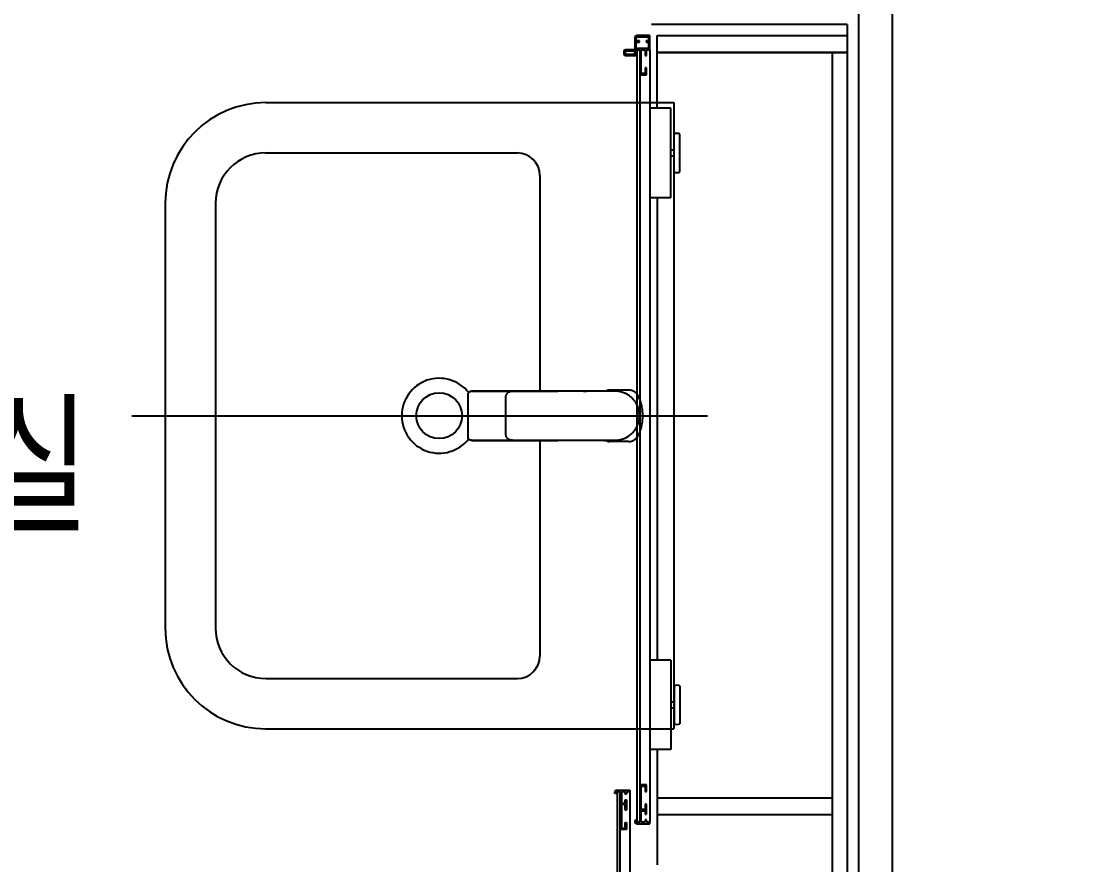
# Model space of a CAD drawing. Header units: millimetres. Extents: x 238075 to 303070, y -258150 to -205841.
# Drawn here: x 258604 to 259558, y -238303 to -237548 of the extents above; entities that cross this region are included whole.
import ezdxf
from ezdxf.enums import TextEntityAlignment as Align

# ---------------------------------------------------------------- set-up
doc = ezdxf.new("R2010")
doc.units = ezdxf.units.MM
doc.header["$LTSCALE"] = 200
doc.layers.add('L4', color=4, linetype='Continuous')
doc.layers.add('아파트', color=253, linetype='Continuous')
doc.styles.add('맑은고딕', font='malgun.ttf', dxfattribs={"width": 0.8})

msp = doc.modelspace()

# ---------------------------------------------------------------- linework, layer by layer
at = {"layer": 'L4'}
for p, q in [((259382.64, -236711.22, 54985.43), (259382.64, -239081.22, 54985.43)), ((259352.64, -237541.22), (259352.64, -238961.22)), ((259342.64, -237551.22), (259167.48, -237551.22)), ((259342.64, -237551.22), (259342.64, -238951.22)), ((259152.69, -237562.72, 0), (259152.69, -237573.92, 0)), ((259153.89, -237565.92, 0), (259153.89, -237563.42, 0)), ((259156.89, -237565.92, 0), (259153.89, -237565.92, 0)), ((259153.89, -237567.12, 0), (259156.89, -237567.12, 0)), ((259153.89, -237572.72, 0), (259153.89, -237567.12, 0)), ((259156.89, -237561.22, 0), (259154.19, -237561.22, 0)), ((259154.89, -237562.42, 0), (259156.89, -237562.42, 0)), ((259166.09, -237561.22, 0), (259156.89, -237561.22, 0)), ((259156.89, -237562.42, 0), (259164.89, -237562.42, 0)), ((259156.89, -237567.12, 0), (259156.89, -237565.92, 0)), ((259164.89, -237565.92, 0), (259162.89, -237565.92, 0)), ((259162.89, -237565.92, 0), (259162.89, -237567.12, 0)), ((259162.89, -237567.12, 0), (259164.89, -237567.12, 0)), ((259164.89, -237562.42, 0), (259164.89, -237565.92, 0)), ((259164.89, -237567.12, 0), (259164.89, -237572.72, 0)), ((259166.09, -237573.92, 0), (259166.09, -237561.22, 0)), ((259172.64, -237576.22), (259172.64, -237561.22)), ((259172.64, -237561.22), (259342.64, -237561.22)), ((259342.64, -237561.22), (259342.64, -237576.22)), ((259142.69, -237575.42, 0), (259142.69, -237577.42, 0)), ((259143.84, -237576.12), (259143.84, -237576.72)), ((259152.69, -237573.92, 0), (259144.19, -237573.92, 0)), ((259144.19, -237578.92, 0), (259153.89, -237578.92, 0)), ((259152.64, -237575.12), (259144.84, -237575.12)), ((259144.84, -237577.72), (259152.64, -237577.72)), ((259152.64, -237577.72), (259152.64, -237575.12)), ((259164.89, -237572.72, 0), (259153.89, -237572.72, 0)), ((259153.89, -237578.92, 0), (259153.89, -237573.92, 0)), ((259153.89, -237573.92, 0), (259157.29, -237573.92, 0)), ((259157.29, -237573.92, 0), (259154.49, -237573.92, 0)), ((259154.49, -237573.92, 0), (259154.49, -238264.69, 0)), ((259157.24, -237573.92, 0), (259157.24, -238264.69, 0)), ((259157.29, -237573.92, 0), (259157.29, -237596.22, 0)), ((259157.29, -238264.69, 0), (259157.29, -237573.92, 0)), ((259158.39, -237595.02, 0), (259158.39, -237573.92, 0)), ((259158.39, -237573.92, 0), (259161.89, -237573.92, 0)), ((259161.89, -237573.92, 0), (259161.89, -237578.92, 0)), ((259161.89, -237578.92, 0), (259163.09, -237578.92, 0)), ((259163.09, -237578.92, 0), (259163.09, -237573.92, 0)), ((259163.09, -237573.92, 0), (259166.09, -237573.92, 0)), ((259166.09, -237573.92, 0), (259166.09, -238264.69, 0)), ((259342.64, -237576.22), (259172.64, -237576.22)), ((259172.64, -237626.22), (259172.64, -237576.22)), ((259172.64, -237576.22), (259342.64, -237576.22)), ((259329.24, -237576.22), (259329.24, -238926.22)), ((259342.64, -237576.22), (259342.64, -238926.22)), ((259157.29, -237596.22, 0), (259163.09, -237596.22, 0)), ((259161.89, -237595.02, 0), (259158.39, -237595.02, 0)), ((259163.09, -237590.02, 0), (259161.89, -237590.02, 0)), ((259161.89, -237590.02, 0), (259161.89, -237595.02, 0)), ((259163.09, -237596.22, 0), (259163.09, -237590.02, 0)), ((258822.64, -237621.22), (259187.64, -237621.22)), ((259184.79, -237626.22, 0), (259166.09, -237626.22, 0)), ((259179.89, -237626.22, 0), (259179.79, -237626.12, 0)), ((259184.79, -237706.22, 0), (259184.79, -237626.22, 0)), ((259187.64, -237621.22), (259187.64, -238181.22)), ((259187.89, -237683.12, 0), (259187.89, -237649.32, 0)), ((259192.79, -237683.12, 0), (259192.79, -237649.32, 0)), ((259184.79, -237663.52, 0), (259187.89, -237663.52, 0)), ((258822.64, -237666.22), (259047.64, -237666.22)), ((259184.79, -237668.92, 0), (259187.89, -237668.92, 0)), ((259067.64, -237686.22), (259067.64, -237879.18)), ((258732.64, -237711.22), (258732.64, -238091.22)), ((258777.64, -237711.22), (258777.64, -238091.22)), ((259184.79, -237706.22, 0), (259166.09, -237706.22, 0)), ((259172.64, -237706.22), (259172.64, -238119.72)), ((259003.52, -237920.22), (259003.52, -237882.22)), ((259041.81, -237879.22), (259006.62, -237879.22)), ((259037.36, -237918.17), (259037.36, -237884.17)), ((259073.81, -237879.21), (259041.81, -237879.22)), ((259081.81, -237879.21), (259073.81, -237879.21)), ((259083.81, -237879.21), (259081.81, -237879.21)), ((259083.81, -237879.2), (259083.81, -237879.17)), ((259083.81, -237879.21), (259083.81, -237879.2)), ((259127.69, -237878.74), (259127.9, -237878.7)), ((259146.9, -237878.22), (259129.91, -237878.22)), ((258702.64, -237901.22), (259217.64, -237901.22)), ((258993.24, -237901.22), (259166.87, -237901.22)), ((259006.62, -237923.22), (259008.62, -237923.22)), ((259024.13, -237923.24), (259008.24, -237923.23)), ((259008.62, -237923.22), (259016.62, -237923.22)), ((259016.62, -237923.22), (259048.62, -237923.23)), ((259037.39, -237923.24), (259024.13, -237923.24)), ((259048.62, -237923.23), (259083.81, -237923.23)), ((259067.64, -237923.26), (259067.64, -238116.22)), ((259083.81, -237923.23), (259083.81, -237923.25)), ((259083.81, -237923.25), (259083.81, -237923.27)), ((259127.69, -237923.7), (259127.42, -237923.55)), ((259146.9, -237924.22), (259129.91, -237924.22)), ((259184.79, -238119.72, 0), (259166.09, -238119.72, 0)), ((259184.79, -238119.72, 0), (259184.79, -238199.72, 0)), ((258822.64, -238136.22), (259047.64, -238136.22)), ((259187.89, -238142.82, 0), (259187.89, -238176.62, 0)), ((259192.79, -238142.82, 0), (259192.79, -238176.62, 0)), ((259184.79, -238157.02, 0), (259187.89, -238157.02, 0)), ((259184.79, -238162.42, 0), (259187.89, -238162.42, 0)), ((258822.64, -238181.22), (259187.64, -238181.22)), ((259184.79, -238199.72, 0), (259166.09, -238199.72, 0)), ((259172.64, -238199.72), (259172.64, -238302.72)), ((259136.39, -238236.19), (259148.29, -238236.19)), ((259148.29, -238236.19), (259148.29, -238237.69)), ((259163.09, -238231.19, 0), (259157.29, -238231.19, 0)), ((259157.29, -238231.19, 0), (259157.29, -238264.69, 0)), ((259158.39, -238253.49, 0), (259158.39, -238232.39, 0)), ((259158.39, -238232.39, 0), (259161.89, -238232.39, 0)), ((259161.89, -238232.39, 0), (259161.89, -238237.39, 0)), ((259161.89, -238237.39, 0), (259163.09, -238237.39, 0)), ((259163.09, -238237.39, 0), (259163.09, -238231.19, 0)), ((259134.89, -238239.19), (259134.89, -238237.69)), ((259136.09, -238239.19), (259134.89, -238239.19)), ((259139.49, -238237.69), (259136.09, -238237.69)), ((259136.09, -238237.69), (259136.09, -238239.19)), ((259139.49, -238237.69), (259136.69, -238237.69)), ((259136.69, -238237.69), (259136.69, -238928.49)), ((259139.49, -238271.19), (259139.49, -238237.69)), ((259139.49, -238928.49), (259139.49, -238237.69)), ((259144.09, -238237.69), (259140.59, -238237.69)), ((259140.59, -238237.69), (259140.59, -238247.69)), ((259144.09, -238239.69), (259144.09, -238237.69)), ((259145.29, -238239.69), (259144.09, -238239.69)), ((259144.09, -238247.69), (259144.09, -238244.69)), ((259144.09, -238244.69), (259145.29, -238244.69)), ((259148.29, -238237.69), (259145.29, -238237.69)), ((259145.29, -238237.69), (259145.29, -238239.69)), ((259145.29, -238244.69), (259145.29, -238253.89)), ((259148.29, -238237.69, 0), (259148.29, -238928.49, 0)), ((259329.24, -238243.22), (259172.64, -238243.22)), ((259329.24, -238243.22), (259172.64, -238243.22)), ((259140.59, -238247.69), (259144.09, -238247.69)), ((259144.09, -238248.89), (259140.59, -238248.89)), ((259140.59, -238248.89), (259140.59, -238269.99)), ((259144.09, -238253.89), (259144.09, -238248.89)), ((259145.29, -238253.89), (259144.09, -238253.89)), ((259161.89, -238253.49, 0), (259158.39, -238253.49, 0)), ((259158.39, -238264.69, 0), (259158.39, -238254.69, 0)), ((259158.39, -238254.69, 0), (259161.89, -238254.69, 0)), ((259161.89, -238248.49, 0), (259161.89, -238253.49, 0)), ((259163.09, -238248.49, 0), (259161.89, -238248.49, 0)), ((259161.89, -238254.69, 0), (259161.89, -238257.69, 0)), ((259163.09, -238257.69, 0), (259163.09, -238248.49, 0)), ((259144.09, -238269.99), (259144.09, -238264.99)), ((259144.09, -238264.99), (259145.29, -238264.99)), ((259145.29, -238264.99), (259145.29, -238271.19)), ((259153.89, -238263.19, 0), (259152.69, -238263.19, 0)), ((259152.69, -238263.19, 0), (259152.69, -238264.69, 0)), ((259153.89, -238264.69, 0), (259153.89, -238263.19, 0)), ((259157.29, -238264.69, 0), (259153.89, -238264.69, 0)), ((259154.49, -238264.69, 0), (259157.29, -238264.69, 0)), ((259161.89, -238264.69, 0), (259158.39, -238264.69, 0)), ((259161.89, -238257.69, 0), (259163.09, -238257.69, 0)), ((259163.09, -238262.69, 0), (259161.89, -238262.69, 0)), ((259161.89, -238262.69, 0), (259161.89, -238264.69, 0)), ((259163.09, -238264.69, 0), (259163.09, -238262.69, 0)), ((259166.09, -238264.69, 0), (259163.09, -238264.69, 0)), ((259166.09, -238266.19, 0), (259166.09, -238264.69, 0)), ((259329.24, -238258.22), (259172.64, -238258.22)), ((259329.24, -238258.22), (259172.64, -238258.22)), ((259145.29, -238271.19), (259139.49, -238271.19)), ((259140.59, -238269.99), (259144.09, -238269.99)), ((259154.19, -238266.19, 0), (259166.09, -238266.19, 0))]:
    msp.add_line(p, q, dxfattribs=at)
msp.add_circle((258977.64, -237901.22), 20.5, dxfattribs=at)
for centre, radius, start, end in [((259154.19, -237562.72, 0), 1.5, 90, 180), ((259154.89, -237563.42, 0), 1, 90, 180), ((259144.19, -237575.42, 0), 1.5, 90, 180), ((259144.19, -237577.42, 0), 1.5, 180, 270), ((259144.84, -237576.12), 1, 90, 180), ((259144.84, -237576.72), 1, 180, 270), ((258822.64, -237711.22), 90, 90, 180), ((259190.34, -237654.02, 0), 5.3, 62.47843, 117.52157), ((258822.64, -237711.22), 45, 90, 180), ((259047.64, -237686.22), 20, 0, 90), ((259190.34, -237678.42, 0), 5.3, 242.47843, 297.52157), ((258977.64, -237901.22), 33.5, 38.03911, 321.96035), ((258822.64, -238091.22), 90, 180, 270), ((258822.64, -238091.22), 45, 180, 270), ((259047.64, -238116.22), 20, 270, 0), ((259190.34, -238147.52, 0), 5.3, 62.47843, 117.52157), ((259190.34, -238171.92, 0), 5.3, 242.47843, 297.52157), ((259136.39, -238237.69), 1.5, 90, 180), ((259154.19, -238264.69, 0), 1.5, 180, 270)]:
    msp.add_arc(centre, radius, start, end, dxfattribs=at)
for points, knots in [([(259003.53, -237882.22), (259003.53, -237882.07), (259003.53, -237881.71), (259003.7, -237881.16), (259003.99, -237880.59), (259004.39, -237880.1), (259004.9, -237879.7), (259005.48, -237879.41), (259006.07, -237879.24), (259006.45, -237879.24), (259006.62, -237879.24)], [0, 0, 0, 0, 0.09334, 0.22511, 0.35691, 0.490062, 0.623344, 0.75881, 0.89618, 1, 1, 1, 1]), ([(259006.62, -237879.22), (259006.84, -237879.22), (259007.05, -237879.22), (259007.27, -237879.22), (259007.55, -237879.22), (259007.82, -237879.22), (259008.1, -237879.22), (259008.15, -237879.22), (259008.19, -237879.22), (259008.24, -237879.22)], [0.001051073, 0.001051073, 0.001051073, 0.001051073, 0.003154107, 0.003154107, 0.003154107, 0.005856485, 0.005856485, 0.005856485, 0.006293168, 0.006293168, 0.006293168, 0.006293168]), ([(259008.24, -237879.22), (259012.66, -237879.22), (259017.07, -237879.21), (259021.49, -237879.21), (259026.79, -237879.21), (259032.09, -237879.2), (259037.39, -237879.2)], [0, 0, 0, 0, 0.0132561, 0.0132561, 0.0132561, 0.0291499, 0.0291499, 0.0291499, 0.0291499]), ([(259037.37, -237884.17), (259037.38, -237884), (259037.38, -237883.57), (259037.53, -237882.9), (259037.81, -237882.19), (259038.2, -237881.53), (259038.71, -237880.93), (259039.31, -237880.4), (259040.01, -237879.94), (259040.8, -237879.58), (259041.66, -237879.32), (259042.45, -237879.18), (259042.95, -237879.19), (259043.14, -237879.19)], [0, 0, 0, 0, 0.06093, 0.147791, 0.234842, 0.323728, 0.414668, 0.509266, 0.607898, 0.711157, 0.818935, 0.930743, 1, 1, 1, 1]), ([(259037.39, -237879.2), (259041.26, -237879.2), (259045.12, -237879.2), (259052.86, -237879.19), (259056.73, -237879.19), (259064.46, -237879.19), (259068.33, -237879.18), (259074.13, -237879.18), (259076.07, -237879.18), (259078.97, -237879.18), (259079.94, -237879.18), (259081.87, -237879.18), (259082.84, -237879.18), (259083.81, -237879.18)], [0, 0, 0, 0, 0.25, 0.25, 0.5, 0.5, 0.75, 0.75, 0.875, 0.875, 0.9375, 0.9375, 1, 1, 1, 1]), ([(259134.78, -237879.17), (259130.9, -237879.17), (259123.15, -237879.17), (259111.59, -237879.17), (259100.08, -237879.17), (259088.58, -237879.17), (259077.13, -237879.17), (259065.71, -237879.17), (259054.38, -237879.17), (259046.89, -237879.17), (259043.14, -237879.17)], [0, 0, 0, 0, 0.123369, 0.246745, 0.370929, 0.495117, 0.621146, 0.747179, 0.873585, 1, 1, 1, 1]), ([(259106.62, -237879.11), (259106.88, -237879.11), (259108.35, -237879.1), (259110.85, -237879.09), (259114.05, -237879.06), (259116.98, -237879.04), (259119.65, -237879.01), (259122.01, -237878.98), (259123.91, -237878.95), (259124.87, -237878.93), (259125.27, -237878.93)], [0, 0, 0, 0, 0.031504, 0.175928, 0.320899, 0.464629, 0.608143, 0.752645, 0.897102, 1, 1, 1, 1]), ([(259125.27, -237878.93), (259125.44, -237878.92), (259126.19, -237878.91), (259127.2, -237878.89), (259128.26, -237878.85), (259129.01, -237878.81), (259129.23, -237878.77), (259129.21, -237878.72), (259129.26, -237878.67), (259129.31, -237878.63), (259129.36, -237878.58), (259129.42, -237878.54), (259129.58, -237878.42), (259129.76, -237878.31), (259129.91, -237878.22)], [0, 0, 0, 0, 0.014571, 0.06619, 0.118239, 0.170198, 0.236781, 0.303172, 0.369545, 0.435912, 0.502277, 0.568639, 0.634999, 1, 1, 1, 1]), ([(259129.91, -237878.22), (259129.83, -237878.22), (259129.68, -237878.23), (259129.45, -237878.24), (259129.22, -237878.27), (259128.99, -237878.31), (259128.72, -237878.36), (259128.4, -237878.45), (259128.04, -237878.58), (259127.81, -237878.69), (259127.69, -237878.74)], [0, 0, 0, 0, 0.100281, 0.200263, 0.300157, 0.400177, 0.500534, 0.667134, 0.833296, 1, 1, 1, 1]), ([(259127.9, -237878.7), (259127.9, -237878.7), (259127.98, -237878.68), (259128.14, -237878.7), (259128.26, -237878.74), (259128.31, -237878.76), (259128.35, -237878.79), (259128.37, -237878.81), (259128.38, -237878.82)], [0, 0, 0, 0, 0.03505, 0.518837, 0.645508, 0.772162, 0.898799, 1, 1, 1, 1]), ([(259134.98, -237879.18), (259134.94, -237879.18), (259134.78, -237879.16), (259134.62, -237879.16), (259134.49, -237879.16)], [0, 0, 0, 0, 0.20735, 1, 1, 1, 1]), ([(259134.78, -237923.17), (259135.99, -237923.12), (259137.83, -237923.03), (259140.25, -237922.51), (259142.61, -237921.8), (259144.88, -237920.78), (259147, -237919.5), (259148.99, -237918.04), (259150.8, -237916.34), (259152.37, -237914.43), (259153.77, -237912.4), (259154.91, -237910.19), (259155.76, -237907.87), (259156.41, -237905.49), (259156.76, -237903.03), (259156.79, -237900.56), (259156.62, -237898.09), (259156.13, -237895.65), (259155.35, -237893.3), (259154.37, -237891.03), (259153.1, -237888.89), (259151.59, -237886.94), (259149.91, -237885.12), (259148.01, -237883.52), (259145.94, -237882.18), (259143.76, -237881.02), (259141.44, -237880.14), (259139.05, -237879.57), (259137.02, -237879.24), (259135.58, -237879.2), (259134.78, -237879.17)], [0, 0, 0, 0, 0.052873, 0.080098, 0.107323, 0.160209, 0.187447, 0.214686, 0.267424, 0.294581, 0.321738, 0.374503, 0.401673, 0.428843, 0.481677, 0.508884, 0.536091, 0.588942, 0.616158, 0.643375, 0.696219, 0.723433, 0.750648, 0.803437, 0.830624, 0.857811, 0.910528, 0.937672, 0.964816, 1, 1, 1, 1]), ([(259146.7, -237882.74), (259146.26, -237882.47), (259145.63, -237882.07), (259144.95, -237881.76), (259144.74, -237881.67)], [0, 0, 0, 0, 0.69195, 1, 1, 1, 1]), ([(259146.9, -237924.22), (259147.86, -237924.22), (259149.77, -237923.95), (259152.41, -237922.73), (259154.58, -237920.84), (259155.6, -237919.23), (259156.61, -237917.02), (259157.7, -237914.26), (259158.86, -237910), (259159.57, -237905.64), (259159.73, -237902.7), (259159.73, -237899.75), (259159.57, -237896.81), (259158.86, -237892.45), (259157.7, -237888.18), (259156.61, -237885.42), (259155.6, -237883.21), (259154.58, -237881.61), (259152.41, -237879.71), (259149.77, -237878.5), (259147.86, -237878.22), (259146.9, -237878.22)], [0, 0, 0, 0, 0.048341, 0.096682, 0.145024, 0.193365, 0.193365, 0.270024, 0.346682, 0.423341, 0.5, 0.5, 0.576659, 0.653318, 0.729976, 0.806635, 0.806635, 0.854976, 0.903318, 0.951659, 1, 1, 1, 1]), ([(259006.56, -237923.21), (259006.4, -237923.2), (259006.02, -237923.19), (259005.44, -237923.02), (259004.84, -237922.71), (259004.33, -237922.28), (259003.92, -237921.76), (259003.65, -237921.16), (259003.52, -237920.64), (259003.53, -237920.32), (259003.53, -237920.22)], [0, 0, 0, 0, 0.099091, 0.240451, 0.381393, 0.523117, 0.662179, 0.800272, 0.937036, 1, 1, 1, 1]), ([(259043.08, -237923.17), (259043.05, -237923.17), (259042.69, -237923.19), (259042.02, -237923.09), (259041.08, -237922.87), (259040.22, -237922.52), (259039.48, -237922.07), (259038.85, -237921.55), (259038.32, -237920.97), (259037.9, -237920.33), (259037.59, -237919.63), (259037.39, -237918.91), (259037.37, -237918.41), (259037.37, -237918.17)], [0, 0, 0, 0, 0.011928, 0.129483, 0.247012, 0.3625, 0.462929, 0.559294, 0.651424, 0.740683, 0.826597, 0.918847, 1, 1, 1, 1]), ([(259142.28, -237921.83), (259142.54, -237921.75), (259143.61, -237921.4), (259145.09, -237920.67), (259146.26, -237919.97), (259146.7, -237919.7)], [0, 0, 0, 0, 0.1707368, 0.6861143, 1, 1, 1, 1]), ([(259008.24, -237923.23), (259007.91, -237923.22), (259007.59, -237923.22), (259007.27, -237923.22), (259007.2, -237923.22), (259007.14, -237923.22), (259007.08, -237923.22), (259006.93, -237923.22), (259006.77, -237923.22), (259006.62, -237923.22)], [0.000015096, 0.000015096, 0.000015096, 0.000015096, 0.003154107, 0.003154107, 0.003154107, 0.003766434, 0.003766434, 0.003766434, 0.00525714, 0.00525714, 0.00525714, 0.00525714]), ([(259083.81, -237923.27), (259082.84, -237923.27), (259081.87, -237923.27), (259079.94, -237923.27), (259078.97, -237923.27), (259076.07, -237923.27), (259074.13, -237923.27), (259068.33, -237923.26), (259064.46, -237923.26), (259056.73, -237923.26), (259052.86, -237923.25), (259045.12, -237923.25), (259041.26, -237923.25), (259037.39, -237923.24)], [0, 0, 0, 0, 0.0625, 0.0625, 0.125, 0.125, 0.25, 0.25, 0.5, 0.5, 0.75, 0.75, 1, 1, 1, 1]), ([(259043.14, -237923.17), (259046.82, -237923.17), (259054.16, -237923.17), (259065.28, -237923.17), (259076.51, -237923.17), (259087.89, -237923.17), (259099.4, -237923.17), (259111.08, -237923.17), (259122.87, -237923.17), (259130.81, -237923.17), (259134.78, -237923.17)], [0, 0, 0, 0, 0.123931, 0.247853, 0.37206, 0.496262, 0.621814, 0.747361, 0.873684, 1, 1, 1, 1]), ([(259130.05, -237923.8), (259130.06, -237923.79), (259130.09, -237923.76), (259130.13, -237923.73), (259130.17, -237923.7), (259130.2, -237923.69), (259130.22, -237923.68), (259130.23, -237923.67), (259130.22, -237923.66), (259130.21, -237923.65), (259130.18, -237923.65), (259130.14, -237923.64), (259130.06, -237923.63), (259129.93, -237923.61), (259129.69, -237923.6), (259129.3, -237923.58), (259128.81, -237923.57), (259128.03, -237923.55), (259126.82, -237923.53), (259125.02, -237923.5), (259122.9, -237923.48), (259120.47, -237923.45), (259117.75, -237923.42), (259114.73, -237923.39), (259111.46, -237923.36), (259107.94, -237923.34), (259104.21, -237923.32), (259100.32, -237923.3), (259096.28, -237923.29), (259092.16, -237923.28), (259088.68, -237923.27), (259086.28, -237923.27), (259084.88, -237923.27), (259084.19, -237923.27), (259083.81, -237923.27)], [0, 0, 0, 0, 0.040109, 0.092195, 0.134539, 0.146364, 0.158189, 0.164847, 0.172873, 0.182268, 0.19503, 0.206247, 0.218388, 0.230438, 0.254038, 0.278555, 0.302611, 0.326873, 0.374827, 0.423378, 0.471573, 0.519782, 0.568449, 0.616278, 0.664653, 0.712725, 0.760548, 0.808689, 0.856006, 0.904537, 0.952271, 0.976142, 0.986914, 1, 1, 1, 1]), ([(259128.86, -237923.58), (259128.85, -237923.58), (259128.82, -237923.57), (259128.47, -237923.56), (259127.85, -237923.55), (259127.13, -237923.53), (259126.57, -237923.52), (259126.35, -237923.52)], [0, 0, 0, 0, 0.166917, 0.3923, 0.648514, 0.861362, 1, 1, 1, 1]), ([(259127.46, -237923.54), (259127.46, -237923.54), (259127.53, -237923.58), (259127.58, -237923.61), (259127.62, -237923.64)], [0, 0, 0, 0, 0.066786, 1, 1, 1, 1]), ([(259127.69, -237923.7), (259127.76, -237923.74), (259127.9, -237923.8), (259128.11, -237923.89), (259128.33, -237923.97), (259128.55, -237924.04), (259128.77, -237924.1), (259128.99, -237924.14), (259129.22, -237924.18), (259129.44, -237924.2), (259129.68, -237924.22), (259129.83, -237924.22), (259129.91, -237924.22)], [0, 0, 0, 0, 0.101285, 0.201719, 0.301509, 0.400867, 0.500008, 0.599148, 0.698504, 0.798291, 0.89872, 1, 1, 1, 1]), ([(259129.91, -237924.22), (259129.9, -237924.22), (259129.88, -237924.2), (259129.86, -237924.18), (259129.85, -237924.15), (259129.84, -237924.12), (259129.84, -237924.1), (259129.85, -237924.06), (259129.89, -237923.99), (259129.94, -237923.92), (259130, -237923.85), (259130.03, -237923.82), (259130.05, -237923.8)], [0, 0, 0, 0, 0.051849, 0.106878, 0.165086, 0.226475, 0.291045, 0.358795, 0.508349, 0.717554, 0.868851, 1, 1, 1, 1])]:
    msp.add_open_spline(points, degree=3, knots=knots, dxfattribs=at)
at = {"layer": '아파트'}
msp.add_circle((263075.37, -230841.08, 54985.43), 25000, dxfattribs=at)

# ---------------------------------------------------------------- texts
at = {"layer": 'L4', "style": '맑은고딕', "width": 0.8}
msp.add_text('내욕실', height=100, dxfattribs=at).set_placement((258514.88, -237944.47), align=Align.MIDDLE_CENTER)

doc.saveas('drawing.dxf')
